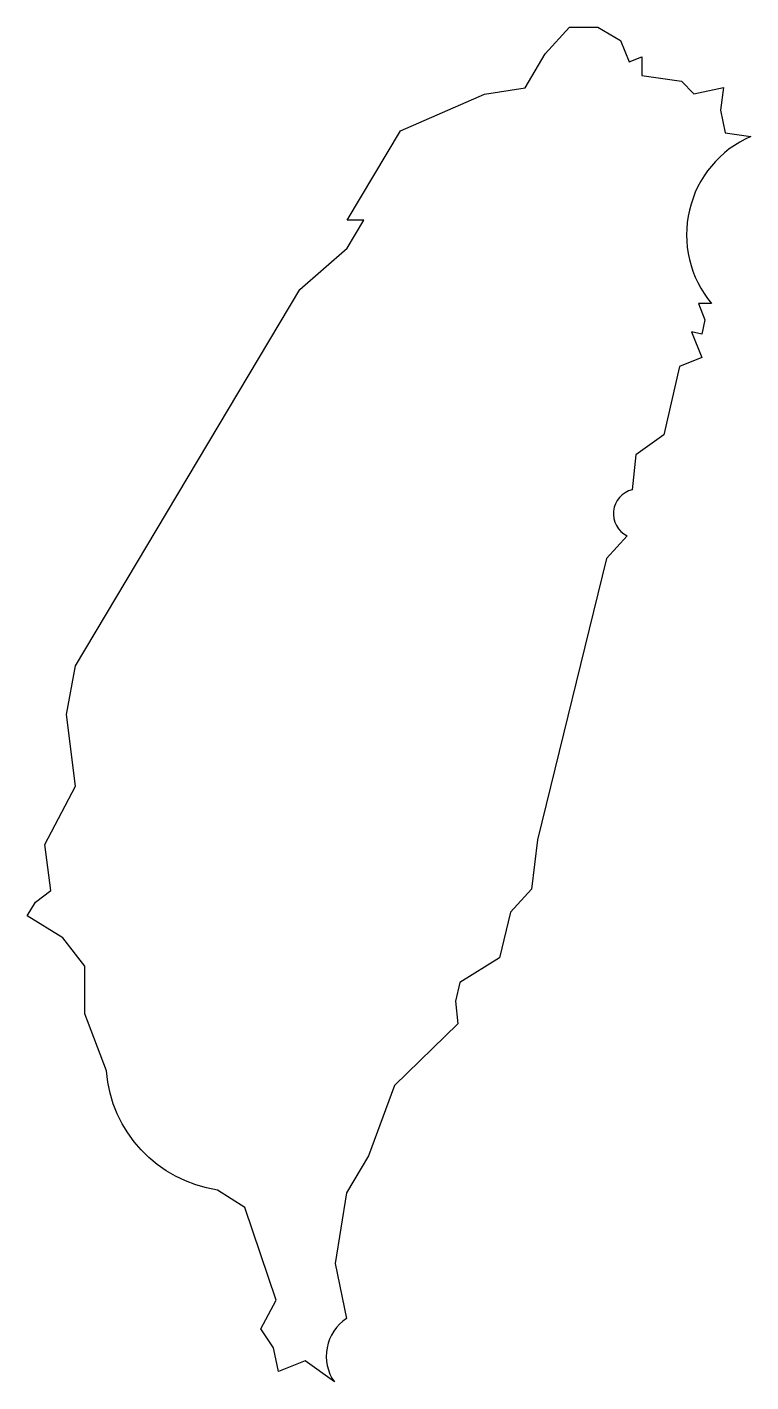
# Model space of a CAD drawing. Header units: millimetres. Extents: x 4.8 to 22.2, y 3.9 to 36.3.
import ezdxf

# ---------------------------------------------------------------- set-up
doc = ezdxf.new("R2010")
doc.units = ezdxf.units.MM
doc.layers.get('0').update_dxf_attribs({"linetype": 'CONTINUOUS'})

msp = doc.modelspace()

# ---------------------------------------------------------------- linework, layer by layer
msp.add_lwpolyline([(6, 21), (11.364, 30.01), (12.5, 31), (12.898, 31.669), (12.5, 31.669), (13.774, 33.808), (15.784, 34.685), (16.755, 34.836), (17.24, 35.651), (17.817, 36.293), (18.5, 36.293), (19.04, 35.972), (19.242, 35.46), (19.548, 35.582), (19.548, 35.137), (20.5, 35), (20.791, 34.695), (21.506, 34.847), (21.427, 34.302), (21.542, 33.765), (22.158, 33.677, 0.499565), (21.216, 29.674), (20.904, 29.674), (21.06, 29.284), (20.982, 28.944), (20.734, 29.001), (20.982, 28.381), (20.452, 28.168), (20.077, 26.535), (19.406, 26.051), (19.315, 25.218, 0.69289), (19.194, 24.11), (18.706, 23.569), (17.056, 16.833), (16.907, 15.655), (16.407, 15.101), (16.14, 14.008), (15.198, 13.423), (15.089, 12.976), (15.144, 12.428), (13.629, 10.953), (13.009, 9.274), (12.484, 8.381), (12.213, 6.692), (12.484, 5.372, 0.422429), (12.193, 3.858), (11.496, 4.361), (10.856, 4.109), (10.739, 4.676), (10.433, 5.128), (10.797, 5.817), (10.05, 8.033), (9.401, 8.451, -0.350826), (6.741, 11.304), (6.221, 12.667), (6.221, 13.813), (5.697, 14.492), (4.842, 15.016), (5.042, 15.341), (5.407, 15.623), (5.269, 16.725), (6, 18.118), (5.785, 19.835)], format="xyb", close=True)

doc.saveas('drawing.dxf')
